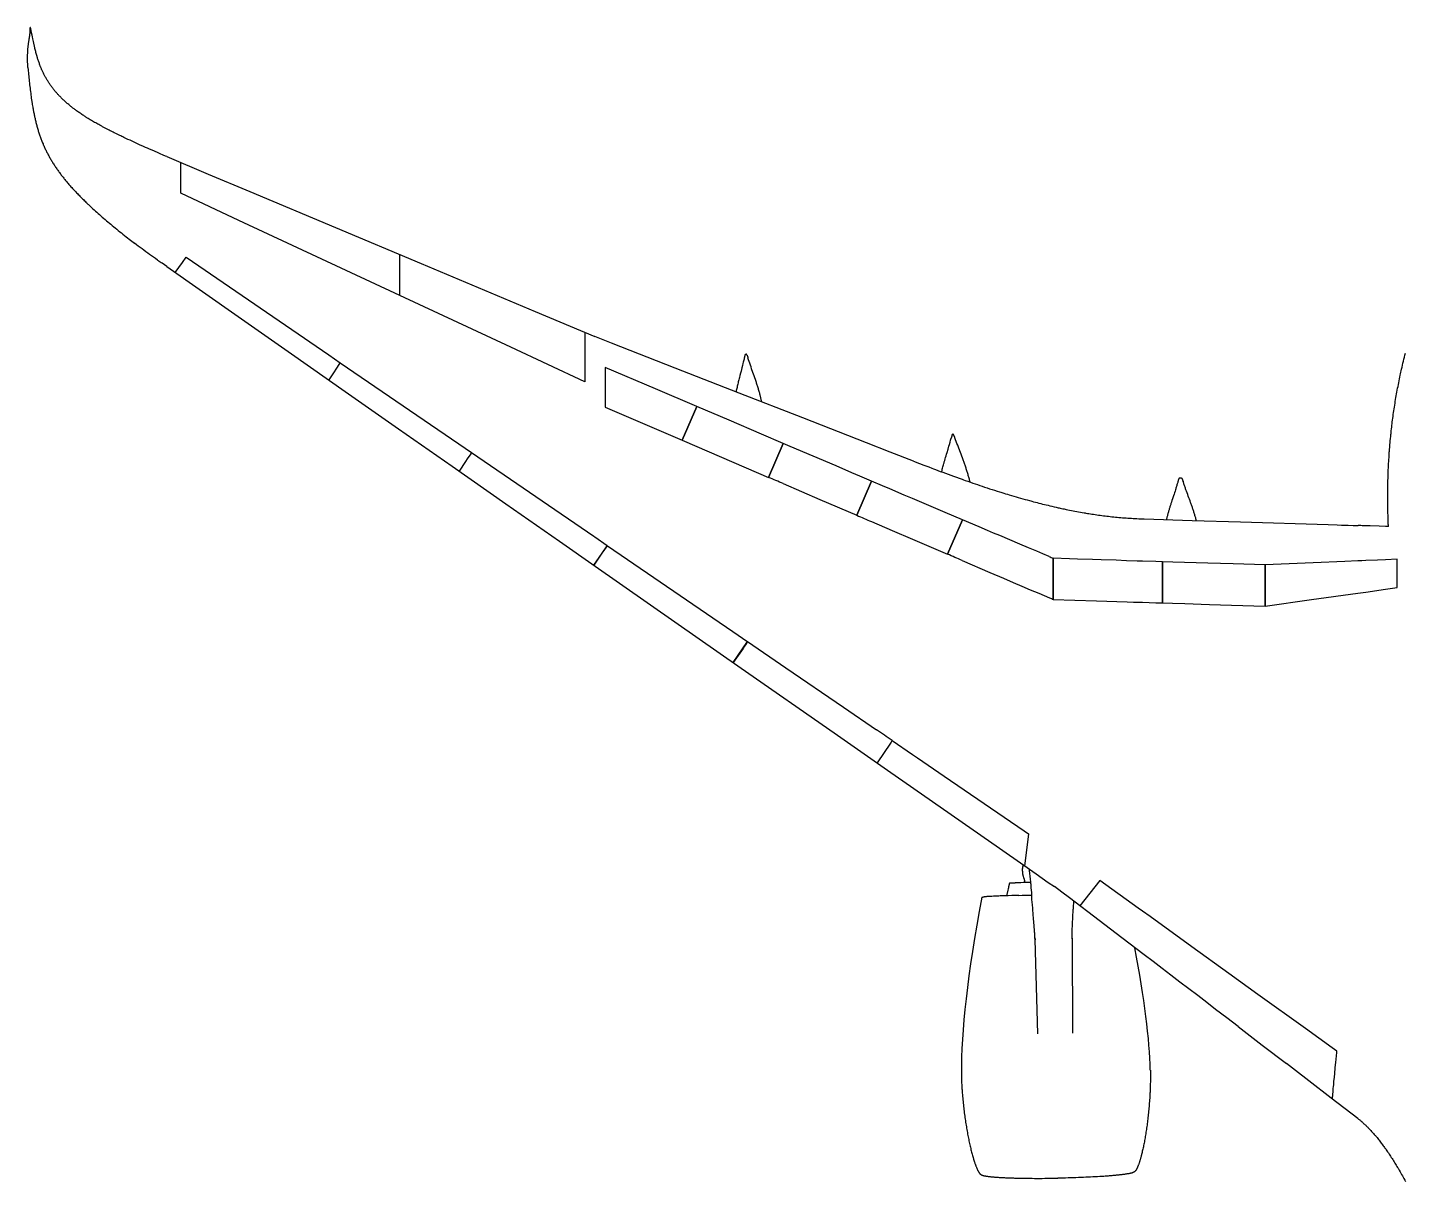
# Model space of a CAD drawing. Header units: millimetres. Extents: x 0 to 164410, y 0 to 99872.
# Drawn here: x 99660 to 129053, y 25706 to 50319 of the extents above; entities that cross this region are included whole.
import ezdxf

# ---------------------------------------------------------------- set-up
doc = ezdxf.new("R2010")
doc.units = ezdxf.units.MM
doc.layers.add('1_TopView', color=1, linetype='Continuous')

msp = doc.modelspace()

# ---------------------------------------------------------------- linework, layer by layer
at = {"layer": '1_TopView', "color": 7, "ltscale": 0.03937}
for p, q in [((103042, 45421), (106083, 43338)), ((106083, 43338), (106330, 43169)), ((106331, 43169), (108861, 41437)), ((111979, 43069), (111979, 42225)), ((111979, 42225), (113625, 41517)), ((113934, 42236), (113625, 41517)), ((113625, 41517), (113934, 42236)), ((113625, 41517), (113934, 41384)), ((115779, 41449), (115468, 40725)), ((115468, 40725), (115779, 41449)), ((108861, 41437), (109128, 41254)), ((109128, 41254), (111736, 39469)), ((113934, 41384), (115468, 40725)), ((117662, 40645), (117348, 39916)), ((117348, 39916), (117662, 40645)), ((124237, 40716), (124268, 40716)), ((119601, 39821), (119284, 39086)), ((119284, 39085), (119601, 39821)), ((111758, 39454), (112023, 39273)), ((118537, 39406), (119284, 39085)), ((112033, 39266), (114705, 37436)), ((123873, 38923), (123873, 38046)), ((123873, 38046), (123873, 38923)), ((126058, 38856), (126058, 37979)), ((126058, 37979), (126058, 38856)), ((114705, 37436), (115023, 37218)), ((118103, 35111), (118537, 34813)), ((120922, 33182), (121014, 33119)), ((121214, 28856), (121151, 30867)), ((121940, 30881), (121948, 28869)), ((127588, 28486), (127490, 28557)), ((127586, 28460), (127588, 28486))]:
    msp.add_line(p, q, dxfattribs=at)
at = {"layer": '1_TopView', "color": 7, "ltscale": 0.000521596}
msp.add_line((102809, 45094), (102808, 45094), dxfattribs=at)
at = {"layer": '1_TopView', "color": 7, "ltscale": 6.54735e-05}
msp.add_line((114948, 43271), (114948, 43271), dxfattribs=at)
at = {"layer": '1_TopView', "color": 7, "ltscale": 8.59709e-06}
msp.add_line((114981, 43355), (114981, 43355), dxfattribs=at)
at = {"layer": '1_TopView', "color": 7, "ltscale": 0.004977}
msp.add_line((114981, 43355), (114986, 43355), dxfattribs=at)
at = {"layer": '1_TopView', "color": 7, "ltscale": 7.68947e-06}
for p, q in [((114986, 43355), (114986, 43355)), ((118537, 34813), (118537, 34813))]:
    msp.add_line(p, q, dxfattribs=at)
at = {"layer": '1_TopView', "color": 7, "ltscale": 0.003161}
msp.add_line((115319, 42335), (115318, 42338), dxfattribs=at)
at = {"layer": '1_TopView', "color": 7, "ltscale": 0.001296}
msp.add_line((119381, 41621), (119382, 41622), dxfattribs=at)
at = {"layer": '1_TopView', "color": 7, "ltscale": 0.000932814}
msp.add_line((119381, 41620), (119381, 41621), dxfattribs=at)
at = {"layer": '1_TopView', "color": 7, "ltscale": 0.001559}
msp.add_line((119399, 41646), (119400, 41646), dxfattribs=at)
at = {"layer": '1_TopView', "color": 7, "ltscale": 0.000187093}
msp.add_line((119400, 41646), (119400, 41646), dxfattribs=at)
at = {"layer": '1_TopView', "color": 7, "ltscale": 0.008249}
msp.add_line((109016, 41087), (109021, 41094), dxfattribs=at)
at = {"layer": '1_TopView', "color": 7, "ltscale": 0.008235}
msp.add_line((109021, 41094), (109016, 41087), dxfattribs=at)
at = {"layer": '1_TopView', "color": 7, "ltscale": 0.001268}
msp.add_line((119160, 40842), (119160, 40843), dxfattribs=at)
at = {"layer": '1_TopView', "color": 7, "ltscale": 0.001964}
msp.add_line((119765, 40624), (119765, 40626), dxfattribs=at)
at = {"layer": '1_TopView', "color": 7, "ltscale": 3.54467e-05}
msp.add_line((119765, 40626), (119765, 40626), dxfattribs=at)
at = {"layer": '1_TopView', "color": 7, "ltscale": 3.17045e-05}
msp.add_line((123953, 39826), (123953, 39826), dxfattribs=at)
at = {"layer": '1_TopView', "color": 7, "ltscale": 0.002412}
msp.add_line((123953, 39826), (123953, 39823), dxfattribs=at)
at = {"layer": '1_TopView', "color": 7, "ltscale": 0.015487}
msp.add_line((111736, 39469), (111749, 39460), dxfattribs=at)
at = {"layer": '1_TopView', "color": 7, "ltscale": 1.63118e-05}
msp.add_line((111749, 39460), (111749, 39460), dxfattribs=at)
at = {"layer": '1_TopView', "color": 7, "ltscale": 0.010415}
msp.add_line((111749, 39460), (111758, 39454), dxfattribs=at)
at = {"layer": '1_TopView', "color": 7, "ltscale": 0.002184}
msp.add_line((121538, 39000), (121538, 38998), dxfattribs=at)
at = {"layer": '1_TopView', "color": 7, "ltscale": 1.92237e-05}
msp.add_line((120981, 32871), (120981, 32871), dxfattribs=at)
at = {"layer": '1_TopView', "color": 7, "ltscale": 3.84473e-06}
for p, q in [((122361, 31911), (122361, 31911)), ((123443, 31470), (123443, 31470))]:
    msp.add_line(p, q, dxfattribs=at)
at = {"layer": '1_TopView', "color": 7, "ltscale": 4.29854e-06}
msp.add_line((127561, 28194), (127561, 28194), dxfattribs=at)
at = {"layer": '1_TopView', "color": 7, "ltscale": 4.6931e-05}
msp.add_line((127497, 27458), (127497, 27458), dxfattribs=at)
at = {"layer": '1_TopView', "color": 7, "ltscale": 0.03937}
for points in [[(99715, 50223), (99715, 50230), (99716, 50237), (99716, 50244), (99716, 50251), (99717, 50257), (99717, 50264), (99717, 50271), (99717, 50277), (99717, 50283), (99717, 50294), (99716, 50304), (99716, 50318)], [(102429, 47651), (102317, 47701), (102261, 47726), (102219, 47744), (102177, 47763), (102120, 47789), (102063, 47814), (102007, 47840), (101976, 47854), (101946, 47868), (101917, 47881), (101889, 47894), (101845, 47914), (101801, 47934), (101757, 47955), (101714, 47976), (101692, 47986), (101670, 47997), (101648, 48007), (101627, 48017), (101598, 48031), (101569, 48045), (101540, 48060), (101504, 48077), (101486, 48086), (101468, 48095), (101445, 48107), (101421, 48119), (101397, 48131), (101369, 48146), (101341, 48161), (101313, 48175), (101285, 48190), (101257, 48205), (101242, 48213), (101227, 48221), (101212, 48229), (101198, 48237), (101178, 48248), (101159, 48259), (101139, 48270), (101115, 48284), (101091, 48297), (101067, 48311), (101044, 48325), (101020, 48339), (100996, 48353), (100973, 48368), (100950, 48382), (100927, 48396), (100915, 48403), (100904, 48411), (100889, 48420), (100873, 48430), (100858, 48440), (100839, 48453), (100820, 48465), (100801, 48478), (100782, 48491), (100763, 48504), (100745, 48517), (100726, 48530), (100707, 48544), (100698, 48551), (100688, 48558), (100679, 48565), (100670, 48571), (100656, 48582), (100642, 48592), (100628, 48603), (100614, 48613), (100599, 48626), (100583, 48638), (100567, 48651), (100552, 48663), (100537, 48676), (100522, 48689), (100507, 48702), (100492, 48715), (100477, 48728), (100462, 48741), (100448, 48754), (100434, 48767), (100419, 48780), (100405, 48794), (100398, 48800), (100392, 48807), (100385, 48814), (100378, 48820), (100366, 48832), (100354, 48845), (100342, 48857), (100330, 48869), (100319, 48881), (100307, 48894), (100296, 48906), (100285, 48919), (100274, 48931), (100262, 48944), (100251, 48958), (100240, 48971), (100229, 48985), (100218, 48998), (100207, 49012), (100196, 49026), (100186, 49040), (100175, 49054), (100165, 49067), (100155, 49081), (100145, 49096), (100135, 49110), (100126, 49124), (100116, 49138), (100107, 49152), (100098, 49167), (100089, 49181), (100080, 49196), (100071, 49211), (100062, 49225), (100054, 49240), (100046, 49255), (100037, 49270), (100029, 49284), (100021, 49299), (100014, 49314), (100007, 49328), (100000, 49343), (99993, 49357), (99986, 49372), (99979, 49386), (99972, 49401), (99966, 49416), (99960, 49428), (99955, 49441), (99949, 49454), (99944, 49467), (99941, 49475), (99937, 49484), (99931, 49501), (99924, 49518), (99917, 49536), (99911, 49553), (99905, 49571), (99899, 49589), (99893, 49607), (99887, 49624), (99881, 49642), (99875, 49660), (99872, 49671), (99869, 49681), (99866, 49691), (99863, 49702), (99857, 49723), (99851, 49744), (99845, 49765), (99839, 49786), (99834, 49807), (99828, 49829), (99822, 49851), (99817, 49874), (99812, 49896), (99808, 49911), (99805, 49926), (99801, 49941), (99798, 49957), (99794, 49973), (99790, 49989), (99783, 50022), (99777, 50049), (99772, 50077), (99763, 50120), (99755, 50155), (99744, 50208), (99733, 50262), (99728, 50289), (99722, 50316)], [(99662, 49794), (99663, 49801), (99663, 49808), (99663, 49814), (99664, 49821), (99664, 49834), (99665, 49848), (99667, 49862), (99668, 49876), (99670, 49891), (99671, 49905), (99673, 49920), (99675, 49935), (99677, 49950), (99678, 49960), (99680, 49970), (99683, 49990), (99686, 50010), (99688, 50025), (99693, 50056)], [(99693, 50056), (99697, 50079), (99700, 50098), (99703, 50117), (99704, 50126), (99706, 50135), (99707, 50144), (99708, 50154)], [(99708, 50154), (99710, 50168), (99711, 50175), (99711, 50182), (99712, 50192), (99713, 50202), (99714, 50213), (99715, 50223)], [(99667, 49465), (99666, 49483), (99664, 49515), (99663, 49529), (99662, 49542), (99662, 49555), (99661, 49567), (99661, 49580), (99660, 49592), (99660, 49605), (99660, 49618), (99660, 49632), (99660, 49647), (99660, 49662), (99660, 49677), (99660, 49692), (99660, 49711), (99661, 49730), (99661, 49742), (99661, 49753), (99662, 49768), (99662, 49778), (99662, 49787), (99662, 49794)], [(99667, 49464), (99671, 49417), (99673, 49393), (99677, 49356), (99680, 49320), (99684, 49283), (99687, 49246), (99691, 49209), (99695, 49173), (99699, 49136), (99703, 49099), (99708, 49062), (99712, 49025), (99716, 48988), (99721, 48952), (99726, 48915), (99731, 48879), (99736, 48845), (99740, 48811), (99745, 48777), (99750, 48744), (99753, 48727), (99756, 48710), (99758, 48694), (99761, 48677), (99766, 48648), (99771, 48619), (99774, 48604), (99776, 48589), (99779, 48575), (99781, 48560), (99785, 48541), (99789, 48522), (99792, 48503), (99797, 48482), (99801, 48461), (99805, 48439), (99810, 48418), (99814, 48398), (99819, 48377), (99824, 48356), (99829, 48336), (99834, 48315), (99839, 48294), (99844, 48274), (99849, 48253), (99855, 48233), (99860, 48213), (99866, 48193), (99871, 48173), (99877, 48153), (99883, 48132), (99889, 48112), (99896, 48092), (99902, 48072), (99909, 48052), (99915, 48032), (99922, 48012), (99929, 47992), (99936, 47973), (99943, 47953), (99950, 47934), (99958, 47914), (99965, 47895), (99973, 47876), (99981, 47857), (99989, 47838), (99996, 47820), (100004, 47801), (100013, 47783), (100021, 47764), (100029, 47746), (100038, 47728), (100046, 47709), (100055, 47691), (100064, 47673), (100073, 47655), (100082, 47637), (100092, 47620), (100101, 47602), (100111, 47584), (100120, 47567), (100130, 47549), (100140, 47531), (100150, 47514), (100160, 47497), (100171, 47479), (100181, 47462), (100192, 47445), (100202, 47428), (100213, 47410), (100224, 47393), (100235, 47376), (100247, 47359), (100258, 47342), (100270, 47325), (100281, 47308), (100293, 47292), (100305, 47275), (100317, 47258), (100329, 47241), (100341, 47224), (100354, 47208), (100366, 47191), (100379, 47174), (100392, 47158), (100405, 47141), (100418, 47125), (100431, 47108), (100444, 47091), (100458, 47075), (100471, 47058), (100485, 47042), (100499, 47025), (100513, 47009), (100528, 46992), (100542, 46975), (100557, 46958), (100571, 46942), (100586, 46925), (100603, 46907), (100619, 46888), (100636, 46870), (100653, 46851), (100670, 46833), (100688, 46814), (100705, 46796), (100723, 46778), (100741, 46759), (100759, 46741), (100777, 46722), (100795, 46704), (100813, 46685), (100832, 46667), (100851, 46648), (100869, 46630), (100887, 46613), (100904, 46597), (100921, 46580), (100934, 46568), (100947, 46555), (100960, 46543), (100973, 46530), (100987, 46518), (101000, 46505), (101027, 46480), (101054, 46455), (101082, 46430), (101110, 46404), (101138, 46379), (101166, 46354), (101195, 46328), (101224, 46303), (101253, 46277), (101283, 46251), (101312, 46226), (101343, 46200), (101373, 46174), (101404, 46148), (101434, 46122), (101466, 46096), (101497, 46070), (101529, 46044), (101561, 46018), (101594, 45991), (101627, 45965), (101660, 45938), (101693, 45912), (101727, 45885), (101761, 45858), (101795, 45831), (101830, 45804), (101858, 45782), (101886, 45761), (101915, 45739), (101943, 45717)], [(102628, 47567), (102602, 47578), (102549, 47600), (102490, 47625), (102429, 47651)], [(102628, 47567), (103515, 47194), (104401, 46821), (106228, 46053), (108053, 45285), (110487, 44261), (111759, 43726)], [(102926, 46787), (102926, 47353), (102926, 47438)], [(107598, 44601), (104168, 46206), (102926, 46787)], [(102428, 45361), (102387, 45390), (102345, 45420), (102304, 45449), (102263, 45479), (102222, 45509), (102182, 45538), (102141, 45568), (102101, 45598), (102061, 45627), (102022, 45657), (101982, 45687), (101943, 45717)], [(102628, 45221), (102528, 45290), (102510, 45303), (102469, 45332), (102451, 45345), (102442, 45351), (102435, 45356), (102428, 45361)], [(102808, 45094), (102964, 45311), (103042, 45421)], [(107598, 44601), (107598, 45228), (107598, 45327), (107598, 45419), (107598, 45471)], [(102628, 45220), (104150, 44155), (105292, 43356), (106434, 42557), (107576, 41759), (108719, 40960), (109862, 40162), (111004, 39364), (111767, 38832)], [(111549, 42764), (110758, 43131), (109967, 43499), (107598, 44601)], [(111549, 43808), (111549, 43727), (111549, 43598), (111549, 43316), (111549, 42764)], [(118561, 41069), (118060, 41265), (117558, 41461), (116198, 41992), (114838, 42523), (113477, 43055), (112116, 43587), (111759, 43726)], [(114948, 43271), (114943, 43248), (114937, 43225), (114932, 43202), (114926, 43179), (114920, 43155), (114908, 43109), (114897, 43062), (114879, 42993), (114867, 42947), (114855, 42900), (114844, 42854), (114838, 42831), (114832, 42807), (114826, 42784), (114821, 42761), (114815, 42738), (114810, 42714), (114804, 42691), (114799, 42668), (114794, 42644), (114789, 42621), (114784, 42598), (114779, 42574), (114774, 42551)], [(114974, 43351), (114973, 43350), (114973, 43349), (114972, 43349), (114971, 43348), (114971, 43347), (114970, 43346), (114969, 43344), (114968, 43342), (114967, 43340), (114966, 43338), (114965, 43335), (114964, 43333), (114963, 43329), (114961, 43324), (114959, 43317), (114957, 43309), (114955, 43302), (114953, 43296), (114952, 43288), (114950, 43281), (114949, 43275), (114948, 43271)], [(114974, 43351), (114975, 43352), (114976, 43353), (114978, 43354), (114978, 43354), (114979, 43354)], [(115006, 43334), (115005, 43336), (115004, 43338), (115003, 43340), (115002, 43341), (115001, 43343), (115000, 43344), (114999, 43346), (114998, 43348), (114996, 43349), (114995, 43350), (114995, 43351), (114993, 43352), (114993, 43352), (114992, 43353), (114991, 43353), (114990, 43354), (114989, 43354), (114987, 43355), (114987, 43355)], [(115006, 43334), (115008, 43329), (115011, 43323), (115014, 43313), (115017, 43306), (115020, 43299), (115022, 43293), (115024, 43287), (115026, 43281), (115027, 43278), (115027, 43275), (115028, 43274)], [(115318, 42338), (115316, 42352), (115313, 42365), (115310, 42378), (115307, 42392), (115305, 42405), (115302, 42418), (115299, 42431), (115295, 42445), (115292, 42458), (115290, 42468), (115287, 42478), (115282, 42497), (115277, 42517), (115271, 42537), (115266, 42556), (115260, 42576), (115255, 42596), (115249, 42615), (115243, 42635), (115237, 42654), (115231, 42674), (115225, 42693), (115218, 42713), (115212, 42732), (115206, 42751), (115199, 42771), (115193, 42790), (115186, 42810), (115173, 42848), (115160, 42887), (115147, 42926), (115133, 42964), (115106, 43042), (115093, 43080), (115080, 43119), (115067, 43158), (115053, 43197), (115040, 43235), (115034, 43255), (115028, 43274)], [(128689, 39677), (128688, 39702), (128687, 39727), (128686, 39752), (128685, 39776), (128684, 39809), (128683, 39843), (128682, 39876), (128681, 39917), (128680, 39958), (128679, 40000), (128678, 40041), (128677, 40082), (128676, 40124), (128676, 40168), (128676, 40213), (128675, 40258), (128675, 40302), (128675, 40347), (128675, 40392), (128676, 40436), (128676, 40481), (128677, 40526), (128678, 40570), (128679, 40615), (128680, 40660), (128681, 40704), (128682, 40749), (128684, 40794), (128685, 40838), (128687, 40883), (128689, 40928), (128691, 40972), (128694, 41017), (128696, 41061), (128699, 41106), (128702, 41151), (128705, 41195), (128708, 41240), (128709, 41262), (128711, 41285), (128713, 41307), (128714, 41329), (128717, 41363), (128720, 41396), (128723, 41429), (128726, 41463), (128730, 41507), (128734, 41551), (128738, 41595), (128742, 41638), (128745, 41660), (128747, 41682), (128751, 41720), (128755, 41757), (128760, 41795), (128764, 41833), (128769, 41870), (128773, 41908), (128778, 41945), (128784, 41985), (128789, 42025), (128794, 42065), (128800, 42105), (128806, 42145), (128812, 42185), (128818, 42225), (128824, 42265), (128831, 42305), (128837, 42345), (128844, 42385), (128850, 42425), (128857, 42465), (128864, 42505), (128872, 42545), (128879, 42584), (128886, 42624), (128894, 42664), (128902, 42704), (128909, 42743), (128917, 42783), (128925, 42823), (128934, 42862), (128942, 42902), (128949, 42934), (128956, 42966), (128963, 42999), (128970, 43031), (128975, 43053), (128980, 43074), (128990, 43117), (129000, 43160), (129010, 43203), (129021, 43246), (129031, 43289), (129042, 43332), (129053, 43375)], [(106317, 43150), (106239, 43032), (106200, 42974), (106084, 42802)], [(106330, 43169), (106326, 43162), (106321, 43155), (106317, 43150)], [(113934, 42236), (113054, 42611), (111979, 43069)], [(115779, 41449), (115315, 41647), (114625, 41942), (113934, 42236)], [(117662, 40645), (117411, 40752), (117243, 40824), (116908, 40967), (115929, 41385), (115779, 41449)], [(119160, 40843), (119164, 40857), (119167, 40870), (119173, 40896), (119180, 40922), (119187, 40949), (119193, 40972), (119199, 40995), (119206, 41018), (119210, 41036), (119215, 41053), (119225, 41087), (119235, 41121), (119243, 41151), (119252, 41181), (119263, 41219), (119274, 41257), (119295, 41329), (119314, 41392), (119323, 41424), (119338, 41472), (119351, 41517), (119364, 41562)], [(119381, 41620), (119376, 41604), (119374, 41598), (119372, 41590), (119370, 41586), (119369, 41580), (119367, 41574), (119365, 41568), (119364, 41564), (119364, 41562)], [(119382, 41622), (119383, 41626), (119384, 41628), (119385, 41630), (119386, 41632), (119386, 41634), (119387, 41635), (119387, 41636), (119388, 41637), (119389, 41639), (119390, 41640), (119391, 41642), (119392, 41643), (119393, 41643), (119394, 41644)], [(119399, 41646), (119398, 41646), (119398, 41646), (119397, 41646), (119396, 41645), (119395, 41645), (119394, 41644)], [(119406, 41644), (119405, 41644), (119403, 41645), (119402, 41646), (119400, 41646)], [(119414, 41635), (119413, 41637), (119412, 41638), (119411, 41639), (119410, 41640), (119410, 41641), (119408, 41642), (119407, 41643), (119406, 41644)], [(119443, 41565), (119442, 41569), (119441, 41571), (119439, 41575), (119437, 41582), (119433, 41591), (119431, 41597), (119429, 41602), (119427, 41607), (119425, 41612), (119422, 41619), (119419, 41625), (119418, 41627), (119418, 41629), (119417, 41630), (119416, 41632), (119415, 41633)], [(119765, 40626), (119762, 40639), (119758, 40653), (119755, 40666), (119752, 40676), (119750, 40686), (119745, 40706), (119739, 40726), (119734, 40746), (119728, 40766), (119722, 40785), (119716, 40805), (119710, 40825), (119704, 40845), (119698, 40864), (119692, 40884), (119685, 40904), (119679, 40923), (119672, 40943), (119665, 40963), (119659, 40982), (119652, 41002), (119645, 41021), (119638, 41041), (119631, 41060), (119624, 41080), (119617, 41099), (119610, 41119), (119603, 41138), (119588, 41177), (119574, 41216), (119559, 41255), (119545, 41293), (119515, 41371), (119501, 41410), (119486, 41449), (119472, 41488), (119457, 41526), (119443, 41565)], [(109112, 41229), (109037, 41118), (109000, 41063), (108864, 40859)], [(109128, 41254), (109127, 41252), (109121, 41244), (109116, 41236), (109112, 41229)], [(118561, 41069), (118612, 41050), (118662, 41030), (118709, 41012), (118756, 40994), (118820, 40970), (118884, 40946), (118947, 40922), (118986, 40907), (119026, 40892), (119078, 40873), (119130, 40853), (119182, 40834), (119240, 40812), (119297, 40791), (119355, 40770), (119412, 40749), (119474, 40727), (119536, 40705), (119598, 40683), (119628, 40672), (119659, 40661), (119690, 40650), (119720, 40640), (119771, 40622), (119822, 40604), (119872, 40587), (119923, 40570), (119973, 40553), (120023, 40536), (120076, 40518), (120129, 40501), (120182, 40483), (120235, 40466), (120288, 40449), (120340, 40433), (120393, 40416), (120419, 40408), (120445, 40400), (120484, 40388), (120524, 40376), (120563, 40364), (120602, 40352), (120650, 40338), (120698, 40323), (120746, 40309), (120794, 40296), (120842, 40282), (120890, 40268), (120938, 40255), (120986, 40242), (121034, 40229), (121058, 40222), (121082, 40216), (121120, 40206), (121158, 40196), (121196, 40186), (121234, 40176), (121272, 40166), (121311, 40156), (121351, 40147), (121390, 40137), (121429, 40128), (121468, 40118)], [(115779, 40591), (116563, 40254), (117348, 39916)], [(118537, 40273), (118362, 40347), (118051, 40480), (117895, 40546), (117662, 40645)], [(124199, 40634), (124195, 40617), (124190, 40600), (124185, 40583), (124179, 40565), (124174, 40548), (124169, 40530), (124163, 40512), (124158, 40495), (124153, 40478), (124147, 40462), (124137, 40430), (124127, 40398), (124116, 40365), (124105, 40332), (124083, 40265), (124072, 40232), (124061, 40198), (124050, 40165), (124045, 40148), (124039, 40131), (124034, 40114), (124029, 40098), (124024, 40082), (124019, 40066), (124014, 40050), (124010, 40034), (124005, 40018), (124000, 40002), (123996, 39986), (123991, 39970), (123987, 39954), (123982, 39938), (123978, 39922), (123974, 39906), (123969, 39889), (123965, 39873), (123961, 39857), (123957, 39841), (123953, 39826)], [(124229, 40711), (124227, 40710), (124226, 40709), (124226, 40707), (124225, 40706), (124224, 40704), (124223, 40703), (124222, 40701), (124221, 40699), (124219, 40695), (124217, 40691), (124215, 40686), (124213, 40681), (124211, 40674), (124209, 40669), (124207, 40664), (124205, 40659), (124204, 40655), (124203, 40651), (124202, 40648), (124201, 40644), (124200, 40639), (124200, 40635), (124199, 40634)], [(124229, 40711), (124230, 40712), (124231, 40713), (124231, 40714), (124232, 40714), (124233, 40715), (124234, 40715), (124235, 40716), (124236, 40716), (124237, 40716)], [(124268, 40716), (124270, 40716), (124271, 40716), (124272, 40715), (124273, 40715), (124274, 40714), (124275, 40713), (124276, 40713), (124277, 40712), (124278, 40711), (124279, 40709), (124280, 40708), (124281, 40706), (124282, 40704), (124284, 40703), (124285, 40701), (124286, 40699), (124286, 40697), (124288, 40694), (124290, 40690), (124291, 40686), (124294, 40679), (124297, 40672), (124300, 40665), (124303, 40658), (124305, 40651), (124308, 40643), (124309, 40640), (124311, 40634)], [(124591, 39804), (124587, 39822), (124582, 39840), (124578, 39858), (124573, 39875), (124568, 39893), (124563, 39910), (124558, 39928), (124553, 39946), (124547, 39963), (124542, 39980), (124536, 39998), (124531, 40015), (124525, 40033), (124519, 40050), (124513, 40067), (124507, 40085), (124501, 40102), (124495, 40119), (124489, 40136), (124483, 40153), (124477, 40171), (124471, 40188), (124458, 40222), (124446, 40256), (124433, 40291), (124421, 40325), (124408, 40359), (124395, 40393), (124383, 40428), (124371, 40462), (124364, 40479), (124358, 40496), (124352, 40514), (124346, 40531), (124340, 40548), (124334, 40565), (124328, 40583), (124323, 40600), (124317, 40617), (124311, 40634)], [(119601, 39821), (119231, 39978), (118537, 40273)], [(121468, 40118), (121512, 40108), (121556, 40098), (121599, 40088), (121643, 40078), (121665, 40073), (121687, 40068), (121716, 40062), (121745, 40056), (121774, 40050), (121812, 40042), (121850, 40034), (121888, 40026), (121926, 40018), (121964, 40011), (122002, 40004), (122040, 39997), (122078, 39990), (122118, 39982), (122158, 39975), (122198, 39968), (122218, 39965), (122238, 39962), (122270, 39956), (122302, 39951), (122334, 39946), (122365, 39941), (122397, 39936), (122433, 39931), (122469, 39926), (122504, 39921), (122540, 39916), (122576, 39911), (122611, 39907), (122647, 39902), (122682, 39898), (122718, 39894), (122753, 39890), (122791, 39886), (122829, 39882), (122866, 39878), (122904, 39874), (122942, 39871), (122979, 39867), (123017, 39864), (123055, 39861), (123093, 39858), (123130, 39856), (123168, 39853), (123207, 39851), (123246, 39848), (123285, 39846), (123325, 39844), (123364, 39842), (123403, 39841), (123443, 39839), (123482, 39838)], [(117662, 39781), (118100, 39593), (118537, 39406)], [(121450, 39037), (121320, 39092), (121190, 39147), (121009, 39223), (120828, 39300), (120612, 39391), (120400, 39482), (120268, 39537), (120136, 39594), (119958, 39669), (119601, 39821)], [(123482, 39838), (124501, 39806), (125536, 39774), (127407, 39717), (127595, 39711), (127689, 39708), (127830, 39703), (127936, 39700), (128042, 39697)], [(128689, 39677), (128625, 39679), (128495, 39683), (128301, 39689), (128224, 39691), (128186, 39693), (128128, 39694), (128099, 39695), (128071, 39696), (128042, 39697)], [(112019, 39267), (111913, 39108), (111741, 38850)], [(111741, 38849), (111920, 39105), (112033, 39266)], [(112023, 39273), (112021, 39270), (112019, 39267)], [(111767, 38832), (113468, 37645), (114885, 36656), (116869, 35272), (118002, 34482), (118568, 34087)], [(119600, 38950), (120188, 38698), (120478, 38573), (120683, 38485), (120867, 38407), (121049, 38329), (121231, 38251), (121461, 38153)], [(121538, 39000), (121537, 38782), (121537, 38439), (121536, 38121)], [(121536, 38121), (121537, 38475), (121537, 38812), (121538, 39000)], [(123443, 38936), (123328, 38940), (123099, 38947), (122881, 38955), (122565, 38965), (122375, 38971), (122060, 38982), (121886, 38988), (121538, 39000)], [(123873, 38923), (123730, 38927), (123443, 38936)], [(126058, 38856), (125375, 38877), (124838, 38893), (124340, 38908), (124092, 38916), (123873, 38923)], [(128038, 38943), (127758, 38931), (127082, 38901), (126058, 38856)], [(128878, 38979), (128625, 38968), (128457, 38961), (128206, 38950), (128122, 38947), (128038, 38943)], [(128878, 38372), (128878, 38736), (128878, 38979)], [(126058, 37979), (127048, 38117), (128038, 38255)], [(128038, 38255), (128205, 38278), (128625, 38337), (128878, 38372)], [(121536, 38121), (122463, 38091), (123115, 38070), (123253, 38065), (123443, 38059)], [(123443, 38059), (123730, 38050), (123873, 38046)], [(123873, 38046), (124085, 38039), (124348, 38031), (124873, 38015), (125339, 38001), (126058, 37979)], [(114713, 36776), (114908, 37067), (115014, 37224)], [(115023, 37218), (115020, 37214), (115012, 37203), (115004, 37192), (115001, 37187), (114992, 37174)], [(115014, 37224), (115838, 36660), (117062, 35823), (117771, 35338)], [(118103, 35111), (118096, 35100), (118088, 35090), (118079, 35075), (118067, 35058), (117786, 34632)], [(118537, 34813), (118642, 34742), (119213, 34351), (120065, 33768), (120495, 33473), (120922, 33182)], [(118568, 34087), (120393, 32813), (120914, 32450), (121174, 32268), (121304, 32177), (121434, 32086), (121564, 31995)], [(121014, 33119), (120969, 32775), (120929, 32439)], [(120899, 32460), (120897, 32451), (120894, 32443), (120892, 32436), (120890, 32428), (120888, 32422), (120887, 32416), (120885, 32410), (120884, 32405), (120883, 32400), (120882, 32395), (120882, 32391), (120881, 32386), (120881, 32383), (120880, 32379), (120880, 32375), (120880, 32372), (120880, 32368), (120880, 32365), (120880, 32361), (120880, 32358)], [(120880, 32358), (120880, 32348), (120880, 32338), (120880, 32329), (120881, 32321), (120881, 32313), (120882, 32304), (120883, 32297), (120883, 32290), (120884, 32283), (120885, 32277), (120886, 32271), (120886, 32264), (120887, 32259), (120888, 32253), (120889, 32248), (120890, 32243), (120891, 32238), (120893, 32234), (120894, 32229), (120895, 32225), (120896, 32221), (120897, 32216), (120899, 32212), (120900, 32208), (120903, 32200), (120905, 32192), (120908, 32184), (120911, 32176), (120912, 32172), (120913, 32167), (120915, 32163), (120916, 32158), (120917, 32153), (120919, 32148), (120920, 32142), (120921, 32137), (120923, 32131), (120924, 32125), (120925, 32118), (120926, 32112), (120928, 32104), (120929, 32097), (120930, 32089), (120931, 32081)], [(121025, 32372), (121028, 32341), (121035, 32278), (121041, 32215), (121048, 32154), (121054, 32094), (121056, 32074)], [(120726, 32073), (120719, 32072), (120706, 32072), (120697, 32071), (120692, 32071), (120686, 32071), (120679, 32070), (120673, 32070), (120666, 32069), (120662, 32069), (120655, 32068), (120650, 32067), (120647, 32067), (120643, 32066), (120639, 32066), (120637, 32066), (120634, 32066), (120631, 32066), (120628, 32066), (120625, 32066), (120621, 32066), (120618, 32066), (120617, 32066), (120615, 32066), (120614, 32066), (120612, 32066), (120611, 32066), (120610, 32066), (120609, 32065), (120608, 32065), (120607, 32064), (120606, 32064), (120605, 32063), (120605, 32063), (120605, 32063), (120604, 32062), (120604, 32062), (120603, 32061), (120603, 32060), (120602, 32059), (120601, 32058), (120601, 32057), (120601, 32056), (120600, 32054), (120600, 32053), (120599, 32051), (120599, 32047), (120598, 32044), (120598, 32041), (120597, 32038), (120596, 32034), (120595, 32030), (120593, 32023), (120592, 32018), (120590, 32008), (120588, 31999), (120584, 31981), (120582, 31971), (120577, 31951), (120570, 31916), (120544, 31800)], [(121055, 32085), (121000, 32083), (120947, 32082), (120896, 32080), (120848, 32078), (120825, 32077), (120803, 32076), (120775, 32075), (120750, 32074), (120726, 32073)], [(121056, 32074), (121056, 32072), (121057, 32061), (121058, 32055), (121059, 32042), (121061, 32019), (121063, 31996), (121065, 31972), (121069, 31922), (121074, 31869), (121078, 31816)], [(122531, 32126), (122424, 31991), (122104, 31585)], [(123443, 31470), (123349, 31537), (122531, 32126)], [(120013, 31768), (120013, 31768), (120013, 31768), (120014, 31768), (120014, 31769), (120014, 31769), (120015, 31769), (120016, 31770), (120017, 31770), (120018, 31770), (120020, 31771), (120022, 31771), (120024, 31771), (120026, 31772), (120029, 31772), (120035, 31773), (120042, 31774), (120047, 31775), (120054, 31775), (120061, 31776), (120068, 31777)], [(120803, 31808), (120727, 31806), (120653, 31804), (120580, 31801), (120510, 31799), (120475, 31798), (120441, 31796), (120408, 31795), (120376, 31794), (120348, 31793), (120320, 31791), (120293, 31790), (120267, 31789), (120230, 31787), (120195, 31785), (120163, 31783), (120148, 31783), (120133, 31782), (120121, 31781), (120109, 31780), (120094, 31779), (120080, 31778), (120068, 31777)], [(120803, 31808), (120874, 31810), (120947, 31812), (121021, 31814), (121078, 31815)], [(121151, 30877), (121150, 30896), (121149, 30915), (121149, 30934), (121148, 30954), (121147, 30966), (121146, 30979), (121144, 31004), (121143, 31020), (121142, 31036), (121140, 31068), (121138, 31087), (121135, 31126), (121132, 31160), (121126, 31236), (121120, 31317), (121113, 31399), (121110, 31440), (121107, 31470), (121105, 31501), (121102, 31537), (121095, 31609), (121086, 31717), (121082, 31770), (121080, 31793), (121078, 31816)], [(123477, 30542), (123000, 30906), (122521, 31269), (121883, 31753), (121724, 31874), (121564, 31995)], [(121961, 31409), (121963, 31433), (121964, 31458), (121966, 31482), (121967, 31506), (121969, 31530), (121971, 31553), (121972, 31577), (121974, 31601), (121976, 31627), (121978, 31653), (121981, 31679)], [(127490, 28557), (126923, 28965), (125905, 29697), (125286, 30143), (124499, 30710), (123604, 31354), (123443, 31470)], [(121940, 30881), (121940, 30905), (121941, 30930), (121941, 30954), (121941, 30978), (121942, 31000), (121942, 31021), (121943, 31043), (121943, 31059), (121944, 31075), (121945, 31107), (121947, 31140), (121948, 31172), (121950, 31213), (121952, 31253), (121954, 31291), (121956, 31316), (121959, 31366), (121961, 31409)], [(121150, 30904), (121150, 30889), (121151, 30882), (121151, 30867), (121151, 30862), (121152, 30858), (121152, 30857), (121152, 30857), (121152, 30857), (121152, 30857), (121151, 30863), (121151, 30872), (121151, 30875), (121151, 30876)], [(121151, 30857), (121151, 30859), (121151, 30862), (121151, 30866), (121151, 30867)], [(121940, 30894), (121940, 30894), (121940, 30893), (121940, 30893), (121940, 30891), (121940, 30890), (121940, 30887), (121940, 30881), (121941, 30875)], [(121940, 30881), (121940, 30880), (121940, 30876), (121941, 30871)], [(125481, 29012), (125243, 29195), (125004, 29377), (124814, 29523), (124623, 29669), (124432, 29815), (124242, 29960), (124051, 30106), (123860, 30251), (123668, 30397), (123477, 30542)], [(125481, 29012), (125998, 28616), (126514, 28220)], [(128040, 27046), (127468, 27486), (126991, 27853), (126705, 28073), (126514, 28220)], [(127561, 28194), (127566, 28245), (127586, 28460)], [(119580, 28010), (119580, 27987), (119581, 27963), (119581, 27940), (119582, 27916), (119583, 27893), (119584, 27869), (119584, 27846), (119585, 27822), (119586, 27799), (119588, 27775), (119589, 27751), (119590, 27728), (119591, 27704), (119593, 27681), (119594, 27657), (119596, 27633), (119598, 27610), (119599, 27586), (119601, 27563), (119603, 27539), (119605, 27516), (119608, 27481), (119611, 27446), (119615, 27411), (119618, 27376), (119622, 27341), (119626, 27307), (119630, 27272), (119634, 27238), (119638, 27204), (119642, 27170), (119647, 27136), (119651, 27102), (119656, 27069), (119661, 27036), (119665, 27003), (119670, 26970), (119675, 26938), (119681, 26905), (119686, 26874), (119691, 26842), (119697, 26811), (119702, 26779), (119708, 26749), (119713, 26718), (119719, 26688), (119725, 26659), (119731, 26629), (119736, 26600), (119742, 26572), (119748, 26543), (119754, 26516), (119761, 26488), (119767, 26461), (119773, 26435), (119779, 26409), (119785, 26383), (119792, 26358), (119798, 26333), (119804, 26309), (119810, 26285), (119817, 26262), (119823, 26239), (119829, 26218), (119833, 26207), (119836, 26196), (119842, 26175), (119845, 26165), (119849, 26154), (119852, 26144), (119855, 26134), (119858, 26125), (119861, 26115), (119865, 26103), (119869, 26090), (119874, 26078), (119878, 26067), (119882, 26055), (119886, 26044), (119890, 26033), (119894, 26022), (119899, 26012), (119903, 26002), (119907, 25992), (119911, 25982), (119915, 25974), (119919, 25965), (119923, 25956), (119927, 25948), (119931, 25940), (119935, 25932), (119939, 25924), (119943, 25917), (119945, 25914), (119947, 25910), (119951, 25904), (119953, 25901), (119955, 25898), (119957, 25895), (119959, 25892), (119960, 25889), (119962, 25887), (119965, 25884), (119967, 25880), (119970, 25877), (119972, 25874), (119975, 25871), (119977, 25869), (119980, 25866), (119982, 25864), (119985, 25861), (119987, 25859), (119989, 25858), (119992, 25856), (119994, 25854), (119996, 25853), (119998, 25851), (120002, 25849), (120005, 25847), (120008, 25846), (120011, 25844), (120014, 25843), (120018, 25842), (120021, 25840), (120024, 25839), (120028, 25838), (120031, 25837), (120035, 25836), (120038, 25835), (120045, 25833), (120052, 25831), (120060, 25829), (120068, 25828), (120076, 25826), (120085, 25824), (120094, 25823), (120104, 25821), (120114, 25819), (120125, 25818), (120136, 25816), (120148, 25815), (120159, 25813), (120172, 25812), (120184, 25810), (120197, 25809), (120211, 25807), (120225, 25806), (120239, 25804), (120254, 25803), (120269, 25802), (120284, 25800), (120300, 25799), (120316, 25798), (120333, 25797), (120350, 25796), (120367, 25794), (120385, 25793), (120403, 25792), (120422, 25791), (120441, 25790), (120460, 25789), (120479, 25788), (120499, 25787), (120520, 25786), (120540, 25785), (120561, 25784), (120582, 25783), (120604, 25783), (120625, 25782), (120647, 25781), (120670, 25780), (120692, 25780), (120715, 25779), (120739, 25778), (120786, 25777), (120834, 25776), (120883, 25775), (120933, 25774), (120984, 25774), (121035, 25773), (121088, 25773), (121140, 25772), (121194, 25772), (121248, 25772), (121302, 25772), (121357, 25773), (121413, 25773), (121468, 25773), (121524, 25774), (121580, 25775), (121635, 25776)], [(123611, 28081), (123611, 28057), (123611, 28034), (123612, 28010), (123612, 27987), (123612, 27963), (123612, 27940), (123612, 27916), (123612, 27892), (123612, 27869), (123611, 27845), (123611, 27822), (123610, 27798), (123610, 27774), (123609, 27751), (123608, 27727), (123608, 27703), (123607, 27680), (123606, 27656), (123605, 27633), (123604, 27609), (123603, 27586), (123601, 27550), (123599, 27515), (123597, 27480), (123594, 27445), (123592, 27410), (123589, 27376), (123587, 27341), (123584, 27307), (123581, 27272), (123578, 27238), (123575, 27204), (123571, 27171), (123568, 27137), (123564, 27104), (123560, 27071), (123557, 27038), (123553, 27005), (123549, 26973), (123544, 26941), (123540, 26909), (123536, 26878), (123532, 26846), (123527, 26815), (123522, 26785), (123518, 26755), (123513, 26725), (123508, 26695), (123503, 26666), (123498, 26637), (123493, 26609), (123488, 26581), (123483, 26553), (123478, 26526), (123473, 26499), (123467, 26473), (123462, 26447), (123457, 26422), (123451, 26397), (123446, 26373), (123440, 26349), (123435, 26325), (123429, 26302), (123424, 26280), (123421, 26269), (123418, 26258), (123413, 26237), (123410, 26227), (123407, 26216), (123404, 26206), (123401, 26196), (123398, 26186), (123396, 26177), (123392, 26164), (123388, 26152), (123384, 26139), (123381, 26128), (123377, 26116), (123373, 26104), (123369, 26094), (123366, 26083), (123362, 26072), (123358, 26062), (123354, 26052), (123351, 26042), (123347, 26033), (123343, 26024), (123339, 26015), (123336, 26007), (123332, 25999), (123328, 25991), (123325, 25984), (123321, 25976), (123319, 25973), (123317, 25969), (123314, 25963), (123312, 25960), (123310, 25956), (123308, 25953), (123306, 25950), (123304, 25948), (123303, 25945), (123300, 25942), (123298, 25938), (123295, 25935), (123294, 25933), (123292, 25931), (123290, 25929), (123289, 25927), (123286, 25925), (123284, 25922), (123282, 25919), (123279, 25917), (123277, 25915), (123275, 25913), (123272, 25912), (123270, 25910), (123268, 25908), (123265, 25906), (123262, 25905), (123259, 25903), (123255, 25901), (123252, 25900), (123249, 25898), (123246, 25897), (123242, 25895), (123239, 25894), (123235, 25893), (123232, 25892), (123229, 25891), (123222, 25889), (123215, 25886), (123207, 25884), (123199, 25882), (123191, 25880), (123182, 25878), (123173, 25876), (123163, 25874), (123153, 25872), (123143, 25870), (123132, 25869), (123120, 25867), (123109, 25865), (123096, 25863), (123084, 25861), (123071, 25859), (123058, 25857), (123044, 25855), (123030, 25853), (123015, 25851), (123000, 25850), (122984, 25848), (122969, 25846), (122952, 25844), (122936, 25842), (122919, 25840), (122902, 25839), (122884, 25837), (122866, 25835), (122847, 25833), (122829, 25832), (122809, 25830), (122790, 25828), (122770, 25827), (122750, 25825), (122729, 25823), (122709, 25822), (122687, 25820), (122666, 25819), (122644, 25817), (122622, 25815), (122600, 25814), (122578, 25812), (122555, 25811), (122531, 25810), (122484, 25807), (122436, 25804), (122387, 25801), (122337, 25799), (122287, 25796), (122235, 25794), (122183, 25792), (122130, 25790), (122077, 25788), (122023, 25786), (121968, 25784), (121913, 25782), (121858, 25781), (121803, 25779), (121747, 25778), (121691, 25777), (121635, 25776)], [(127497, 27458), (127497, 27460), (127497, 27460), (127497, 27462), (127497, 27466), (127498, 27480), (127499, 27495), (127500, 27513), (127501, 27530), (127503, 27551), (127505, 27576), (127508, 27611), (127511, 27652), (127514, 27693), (127517, 27724), (127522, 27777), (127527, 27837), (127536, 27927), (127543, 28008), (127555, 28132), (127561, 28194)], [(128040, 27046), (128053, 27037), (128065, 27027), (128077, 27017), (128089, 27007), (128101, 26997), (128112, 26987), (128120, 26981), (128127, 26975), (128134, 26969), (128141, 26963), (128154, 26951), (128168, 26938), (128181, 26927), (128193, 26915), (128205, 26904), (128217, 26892), (128229, 26880), (128239, 26870), (128249, 26861), (128259, 26851), (128266, 26843), (128273, 26836), (128281, 26828), (128288, 26820), (128295, 26813), (128302, 26805), (128317, 26790), (128331, 26774), (128345, 26759), (128359, 26743), (128373, 26727), (128387, 26711), (128400, 26696), (128411, 26683), (128421, 26671), (128432, 26659), (128439, 26649), (128447, 26640), (128462, 26621), (128477, 26603), (128492, 26584), (128507, 26565), (128522, 26546), (128536, 26526), (128551, 26507), (128565, 26488), (128580, 26468), (128594, 26449), (128608, 26429), (128616, 26418), (128624, 26406), (128632, 26395), (128641, 26383), (128657, 26360), (128673, 26337), (128689, 26313), (128704, 26290), (128720, 26266), (128736, 26243), (128751, 26219), (128766, 26195), (128782, 26171), (128797, 26147), (128812, 26123), (128827, 26099), (128842, 26075), (128856, 26051), (128871, 26027), (128886, 26002), (128894, 25988), (128903, 25973), (128920, 25944), (128937, 25914), (128954, 25885), (128971, 25855), (128987, 25826), (129004, 25796), (129020, 25766), (129037, 25736), (129053, 25706)]]:
    msp.add_lwpolyline(points, dxfattribs=at)
at = {"layer": '1_TopView'}
msp.add_arc((99719, 50315), 3.67, 17.1004, 135.8751, dxfattribs=at)
at = {"layer": '1_TopView', "color": 7, "ltscale": 0.03937}
for centre, radius, start, end in [((114983, 43341), 13.5, 101.5176, 109.4482), ((114983, 43341), 13.6, 101.5986, 109.4435), ((114984, 43339), 15.8, 79.188, 82.3628), ((114984, 43339), 16.2, 79.1603, 82.2656), ((119368, 41606), 54.1, 29.8973, 32.299), ((-1319159, -3295602), 3631698, 66.72685, 66.732191), ((611895, 1190889), 1252723, 246.747909, 246.763544), ((-899545, -2334871), 2583347, 66.764853, 66.772483), ((341366, 561260), 566639, 247.16336, 247.17298), ((339258, 549275), 555590, 246.92043, 246.92883), ((623836, -319304), 621288, 144.986338, 145.031121), ((-1555338, -2409497), 2962518, 55.60665, 55.614436), ((127503, 27459), 5.93, 184.4155, 189.5536)]:
    msp.add_arc(centre, radius, start, end, dxfattribs=at)
for centre, major_axis, ratio, start_param, end_param in [((227038, 291783), (-106985, -265221), 0.037969, 6.09946, 6.192834), ((83795, 117441), (39402, -90803), 0.063093, 0.153153, 0.273799)]:
    msp.add_ellipse(centre, major_axis=major_axis, ratio=ratio, start_param=start_param, end_param=end_param, dxfattribs=at)

doc.saveas('drawing.dxf')
